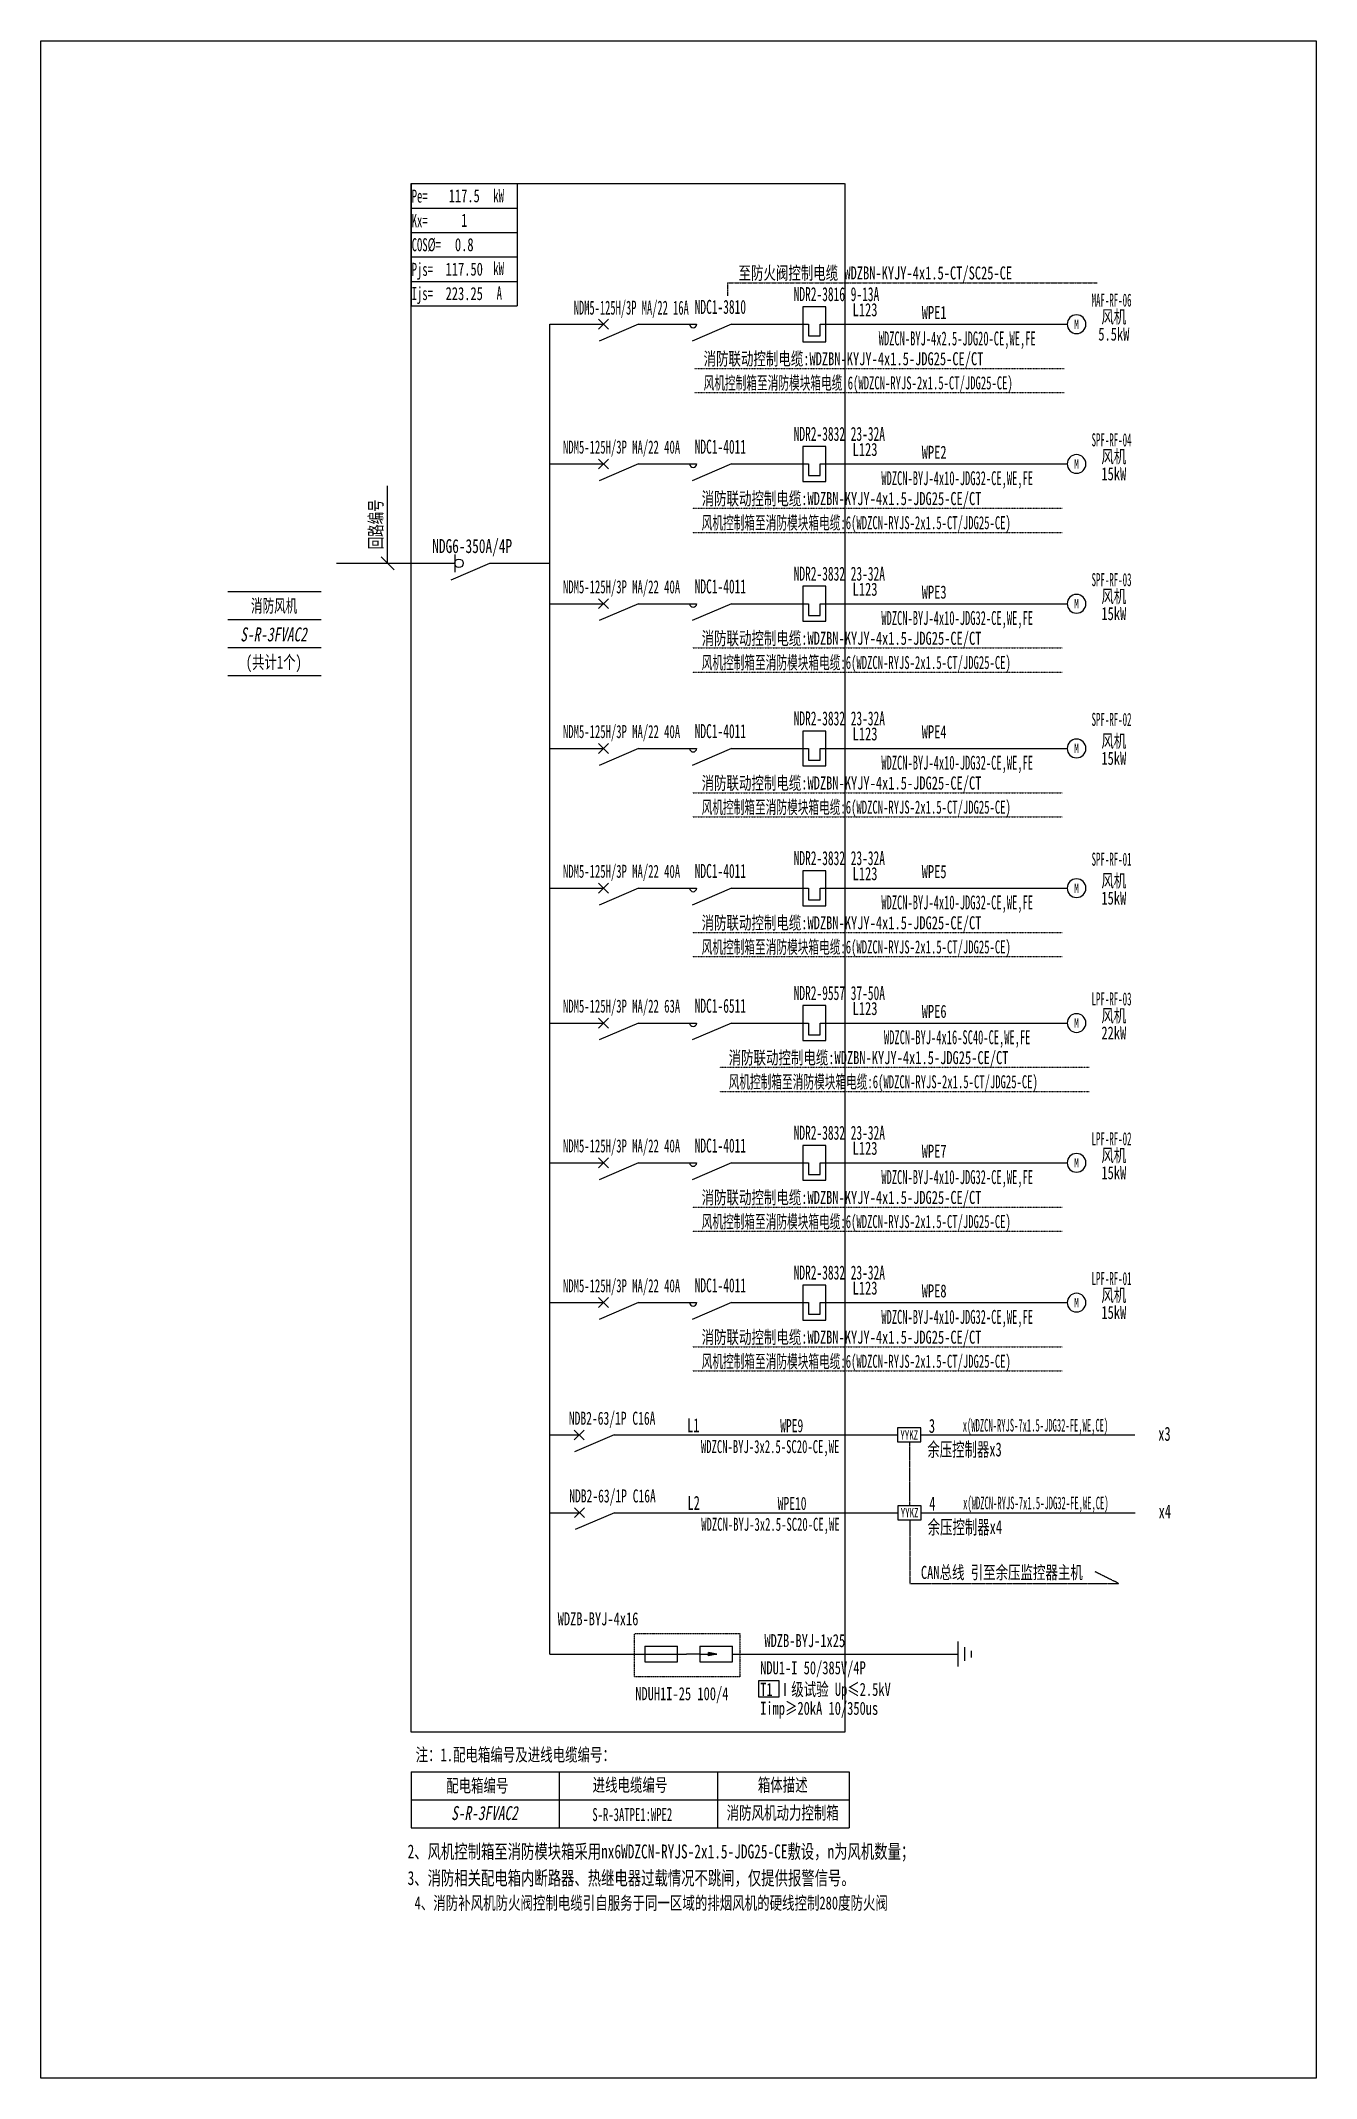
# Model space of a CAD drawing. Extents: x 377024 to 378714, y 325875 to 328576.
import ezdxf
from ezdxf.enums import TextEntityAlignment as Align

# ---------------------------------------------------------------- set-up
doc = ezdxf.new("R2010")
doc.units = 0
doc.header["$MEASUREMENT"] = 0
for name, pattern in [('DASH', [0.35, 0.25, -0.1]), ('DASHDOT', [1, 0.5, -0.25, 0, -0.25]), ('DASHED', [0.75, 0.5, -0.25]), ('DASHED2', [0.375, 0.25, -0.125])]:
    doc.linetypes.add(name, pattern=pattern)
for name, color, linetype in [('D_E_Eqpm(强电设备)', 100, 'Continuous'), ('D_E_Eqpm（强电设备）', 100, 'Continuous'), ('D_E_Text(强电文字)', 51, 'Continuous'), ('D_E_Text（强电文字）', 51, 'Continuous'), ('D_E_Wire(强电线缆)', 10, 'Continuous'), ('D_E_Wire（强电线缆）', 10, 'Continuous'), ('D_Em_Eqpm（消防设备）', 100, 'Continuous'), ('D_T_TableDim（表格尺寸）', 255, 'Continuous'), ('E_E_Text（强电文字）', 51, 'Continuous'), ('系统图', 220, 'Continuous')]:
    doc.layers.add(name, color=color, linetype=linetype)
doc.styles.add('$1$电气', font='', dxfattribs={"width": 0.7})
doc.styles.add('$1$电气箱', font='simhei.ttf', dxfattribs={"width": 0.8, "oblique": 10})
doc.styles.add('$3$电气', font='', dxfattribs={"width": 0.7})
doc.styles.add('电气', font='', dxfattribs={"width": 0.7})
doc.styles.add('电气箱', font='simhei.ttf', dxfattribs={"width": 0.8, "oblique": 10})
doc.styles.get('$1$电气').set_extended_font_data('SimSun')
doc.styles.get('$3$电气').set_extended_font_data('SimSun')
doc.styles.get('电气').set_extended_font_data('SimSun')

# ---------------------------------------------------------------- blocks, each defined once
blk = doc.blocks.new('A$C670F4C17')
at = {"layer": 'D_E_Wire（强电线缆）', "linetype": 'DASHDOT', "ltscale": 0.5}
blk.add_line((0, 0), (7936, 0), dxfattribs=at)
at = {"layer": 'D_E_Text（强电文字）', "style": '电气', "width": 0.7}
blk.add_text('消防联动控制电缆:WDZBN-KYJY-4x1.5-JDG25-CE/CT', height=280, dxfattribs=at).set_placement((198, 68))
blk = doc.blocks.new('A$C70CE04DF')
at = {"layer": 'D_E_Wire（强电线缆）', "linetype": 'DASHDOT', "ltscale": 0.5}
blk.add_line((0, 0), (7936, 0), dxfattribs=at)
at = {"layer": 'D_E_Text（强电文字）', "style": '电气', "width": 0.6}
blk.add_text('风机控制箱至消防模块箱电缆:6(WDZCN-RYJS-2x1.5-CT/JDG25-CE)', height=280, dxfattribs=at).set_placement((198, 68))
blk = doc.blocks.new('1')
at = {"layer": 'D_E_Eqpm(强电设备)'}
for p, q in [((-314387, 61832), (-314387, 61082)), ((-313887, 61832), (-314387, 61832)), ((-313887, 61082), (-313887, 61832)), ((-314262, 61457), (-314262, 61207)), ((-314012, 61207), (-314012, 61457)), ((-314387, 61082), (-313887, 61082)), ((-314262, 61207), (-314012, 61207))]:
    blk.add_line(p, q, dxfattribs=at)
blk = doc.blocks.new('电机')
at = {"layer": 'D_E_Eqpm（强电设备）'}
for start, end in [(90, 180), (180, 270), (0, 90), (270, 0)]:
    blk.add_arc((0, 0), 200, start, end, dxfattribs=at)
at = {"layer": 'D_E_Eqpm（强电设备）', "color": 51, "style": '电气', "width": 0.7}
blk.add_text('M', height=200, dxfattribs=at).set_placement((0, 0), align=Align.MIDDLE)

msp = doc.modelspace()

# ---------------------------------------------------------------- linework, layer by layer
at = {"linetype": 'DASHED'}
for p, q in [((377514.6, 326333.9, 0), (377514.6, 328386.2, 0)), ((377514.6, 328386.2, 0), (378089.3, 328386.2, 0)), ((378089.3, 328386.2, 0), (378089.3, 326333.9, 0)), ((378089.3, 326333.9, 0), (377514.6, 326333.9, 0))]:
    msp.add_line(p, q, dxfattribs=at)
at = {"linetype": 'DASHED2', "elevation": 0}
msp.add_lwpolyline([(377810.4, 326464.4), (377949.9, 326464.4), (377949.9, 326406.9), (377810.4, 326406.9)], close=True, dxfattribs=at)
at = {"layer": 'D_E_Eqpm(强电设备)', "color": 100}
for p, q in [((377762.8, 328193.3, 0), (377775.9, 328206.4, 0)), ((377775.9, 328193.3, 0), (377762.8, 328206.4, 0)), ((377775.9, 328206.4, 0), (377762.8, 328193.3, 0)), ((377762.8, 328206.4, 0), (377775.9, 328193.3, 0)), ((377815.7, 328199.8, 0), (377763.4, 328177.4, 0)), ((377939.2, 328199.8, 0), (377886.9, 328177.4, 0)), ((377762.8, 328008, 0), (377775.9, 328021.1, 0)), ((377775.9, 328008, 0), (377762.8, 328021.1, 0)), ((377775.9, 328021.1, 0), (377762.8, 328008, 0)), ((377762.8, 328021.1, 0), (377775.9, 328008, 0)), ((377815.7, 328014.6, 0), (377763.4, 327992.2, 0)), ((377939.2, 328014.6, 0), (377886.9, 327992.2, 0)), ((377762.8, 327822.8, 0), (377775.9, 327835.9, 0)), ((377775.9, 327822.8, 0), (377762.8, 327835.9, 0)), ((377775.9, 327835.9, 0), (377762.8, 327822.8, 0)), ((377762.8, 327835.9, 0), (377775.9, 327822.8, 0)), ((377815.7, 327829.3, 0), (377763.4, 327806.9, 0)), ((377939.2, 327829.3, 0), (377886.9, 327806.9, 0)), ((377762.8, 327631, 0), (377775.9, 327644.1, 0)), ((377775.9, 327631, 0), (377762.8, 327644.1, 0)), ((377775.9, 327644.1, 0), (377762.8, 327631, 0)), ((377762.8, 327644.1, 0), (377775.9, 327631, 0)), ((377815.7, 327637.5, 0), (377763.4, 327615.1, 0)), ((377939.2, 327637.5, 0), (377886.9, 327615.1, 0)), ((377762.8, 327445.7, 0), (377775.9, 327458.8, 0)), ((377775.9, 327445.7, 0), (377762.8, 327458.8, 0)), ((377775.9, 327458.8, 0), (377762.8, 327445.7, 0)), ((377762.8, 327458.8, 0), (377775.9, 327445.7, 0)), ((377815.7, 327452.3, 0), (377763.4, 327429.9, 0)), ((377939.2, 327452.3, 0), (377886.9, 327429.9, 0)), ((377762.8, 327267, 0), (377775.9, 327280.1, 0)), ((377775.9, 327267, 0), (377762.8, 327280.1, 0)), ((377775.9, 327280.1, 0), (377762.8, 327267, 0)), ((377762.8, 327280.1, 0), (377775.9, 327267, 0)), ((377815.7, 327273.6, 0), (377763.4, 327251.1, 0)), ((377939.2, 327273.6, 0), (377886.9, 327251.1, 0)), ((377762.8, 327081.8, 0), (377775.9, 327094.9, 0)), ((377775.9, 327081.8, 0), (377762.8, 327094.9, 0)), ((377775.9, 327094.9, 0), (377762.8, 327081.8, 0)), ((377762.8, 327094.9, 0), (377775.9, 327081.8, 0)), ((377815.7, 327088.3, 0), (377763.4, 327065.9, 0)), ((377939.2, 327088.3, 0), (377886.9, 327065.9, 0)), ((377762.8, 326896.5, 0), (377775.9, 326909.6, 0)), ((377775.9, 326896.5, 0), (377762.8, 326909.6, 0)), ((377775.9, 326909.6, 0), (377762.8, 326896.5, 0)), ((377762.8, 326909.6, 0), (377775.9, 326896.5, 0)), ((377815.7, 326903, 0), (377763.4, 326880.6, 0)), ((377939.2, 326903, 0), (377886.9, 326880.6, 0))]:
    msp.add_line(p, q, dxfattribs=at)
at = {"layer": 'D_E_Eqpm(强电设备)'}
for p, q in [((377824, 326447.7, 0), (377867.4, 326447.7, 0)), ((377824, 326447.7, 0), (377824, 326426.7, 0)), ((377867.3, 326426.7, 0), (377867.3, 326447.7, 0)), ((377896.9, 326437.2, 0), (377879.4, 326437.2, 0)), ((377896.9, 326447.7, 0), (377940.3, 326447.7, 0)), ((377896.9, 326447.7, 0), (377896.9, 326426.7, 0)), ((377896.9, 326437.2, 0), (377919.4, 326437.2, 0)), ((377919.4, 326437.2, 0), (377908.5, 326439.4, 0)), ((377908.5, 326434.9, 0), (377908.5, 326439.4, 0)), ((377919.4, 326437.2, 0), (377908.5, 326434.9, 0)), ((377940.2, 326426.7, 0), (377940.2, 326447.7, 0)), ((377824, 326426.7, 0), (377867.3, 326426.7, 0)), ((377896.9, 326426.7, 0), (377940.2, 326426.7, 0))]:
    msp.add_line(p, q, dxfattribs=at)
at = {"layer": 'D_E_Eqpm(强电设备)', "color": 100}
for centre in [(377888.2, 328199.8, 0), (377888.2, 328014.6, 0), (377888.2, 327829.3, 0), (377888.2, 327637.5, 0), (377888.2, 327452.3, 0), (377888.2, 327273.6, 0), (377888.2, 327088.3, 0), (377888.2, 326903, 0)]:
    msp.add_arc(centre, 4.63, 180, 0, dxfattribs=at)
at = {"layer": 'D_E_Eqpm(强电设备)'}
msp.add_solid([(377908.5, 326434.9, 0), (377919.4, 326437.2, 0), (377908.5, 326439.4, 0)], dxfattribs=at)
at = {"layer": 'D_E_Eqpm（强电设备）', "color": 100}
msp.add_line((377567.4, 327861, 0), (377618.5, 327882.9, 0), dxfattribs=at)
at = {"layer": 'D_E_Eqpm（强电设备）'}
for p, q in [((377572.1, 327894.6, 0), (377572.1, 327871.2, 0)), ((377730.5, 326721, 0), (377743.6, 326734.1, 0)), ((377743.6, 326721, 0), (377730.5, 326734.1, 0)), ((377730.5, 326721, 0), (377743.6, 326734.1, 0)), ((377743.6, 326721, 0), (377730.5, 326734.1, 0)), ((377783.4, 326727.6, 0), (377731.1, 326705.2, 0)), ((377783.4, 326727.6, 0), (377731.1, 326705.2, 0)), ((377731, 326618.1, 0), (377744.1, 326631.2, 0)), ((377744.1, 326618.1, 0), (377731, 326631.2, 0)), ((377731, 326618.1, 0), (377744.1, 326631.2, 0)), ((377744.1, 326618.1, 0), (377731, 326631.2, 0)), ((377783.9, 326624.6, 0), (377731.6, 326602.2, 0)), ((377783.9, 326624.6, 0), (377731.6, 326602.2, 0))]:
    msp.add_line(p, q, dxfattribs=at)
msp.add_circle((377577.8, 327882.9, 0), 5.69, dxfattribs=at)
at = {"layer": 'D_E_Text（强电文字）'}
for p, q in [((377514.6, 328386.2, 0), (377514.6, 328224.1, 0)), ((377514.6, 328386.2, 0), (377655.1, 328386.2, 0)), ((377655.1, 328386.2, 0), (377655.1, 328224.1, 0)), ((377514.6, 328353.7, 0), (377655.1, 328353.7, 0)), ((377514.6, 328321.3, 0), (377655.1, 328321.3, 0)), ((377514.6, 328288.9, 0), (377655.1, 328288.9, 0)), ((377514.6, 328256.5, 0), (377655.1, 328256.5, 0)), ((377514.6, 328224.1, 0), (377655.1, 328224.1, 0)), ((377483.2, 327882.9, 0), (377483.2, 327985.4, 0)), ((377491.9, 327874.2, 0), (377474.5, 327891.6, 0))]:
    msp.add_line(p, q, dxfattribs=at)
at = {"layer": 'D_E_Text（强电文字）', "elevation": 0}
msp.add_lwpolyline([(377975.1, 326402.1), (378001.9, 326402.1), (378001.9, 326380), (377975.1, 326380)], close=True, dxfattribs=at)
at = {"layer": 'D_E_Wire(强电线缆)', "color": 10}
for p, q in [((377698.2, 328199.8, 0), (377769.3, 328199.8, 0)), ((377815.7, 328199.8, 0), (377892.8, 328199.8, 0)), ((377939.2, 328199.8, 0), (378041, 328199.8, 0)), ((378056.5, 328199.8, 0), (378383.9, 328199.8, 0)), ((377698.2, 328014.6, 0), (377769.3, 328014.6, 0)), ((377815.7, 328014.6, 0), (377892.8, 328014.6, 0)), ((377939.2, 328014.6, 0), (378041, 328014.6, 0)), ((378056.5, 328014.6, 0), (378383.9, 328014.6, 0)), ((377698.2, 327829.3, 0), (377769.3, 327829.3, 0)), ((377815.7, 327829.3, 0), (377892.8, 327829.3, 0)), ((377939.2, 327829.3, 0), (378041, 327829.3, 0)), ((378056.5, 327829.3, 0), (378383.9, 327829.3, 0)), ((377698.2, 327637.5, 0), (377769.3, 327637.5, 0)), ((377815.7, 327637.5, 0), (377892.8, 327637.5, 0)), ((377939.2, 327637.5, 0), (378041, 327637.5, 0)), ((378056.5, 327637.5, 0), (378383.9, 327637.5, 0)), ((377698.2, 327452.3, 0), (377769.3, 327452.3, 0)), ((377815.7, 327452.3, 0), (377892.8, 327452.3, 0)), ((377939.2, 327452.3, 0), (378041, 327452.3, 0)), ((378056.5, 327452.3, 0), (378383.9, 327452.3, 0)), ((377698.2, 327273.6, 0), (377769.3, 327273.6, 0)), ((377815.7, 327273.6, 0), (377892.8, 327273.6, 0)), ((377939.2, 327273.6, 0), (378041, 327273.6, 0)), ((378056.5, 327273.6, 0), (378383.9, 327273.6, 0)), ((377698.2, 327088.3, 0), (377769.3, 327088.3, 0)), ((377815.7, 327088.3, 0), (377892.8, 327088.3, 0)), ((377939.2, 327088.3, 0), (378041, 327088.3, 0)), ((378056.5, 327088.3, 0), (378383.9, 327088.3, 0)), ((377698.2, 326903, 0), (377769.3, 326903, 0)), ((377815.7, 326903, 0), (377892.8, 326903, 0)), ((377939.2, 326903, 0), (378041, 326903, 0)), ((378056.5, 326903, 0), (378383.9, 326903, 0))]:
    msp.add_line(p, q, dxfattribs=at)
at = {"layer": 'D_E_Wire（强电线缆）', "linetype": 'DASHDOT', "ltscale": 0.5}
for q in [(378423.7, 328254.5, 0), (377933.7, 328237.5, 0)]:
    msp.add_line((377933.7, 328254.5, 0), q, dxfattribs=at)
at = {"layer": 'D_E_Wire（强电线缆）'}
for p, q in [((377698.2, 326437.2, 0), (377698.2, 328199.8, 0)), ((377698.2, 327822.8, 0), (377698.2, 328014.6, 0)), ((377415.3, 327882.9, 0), (377572.1, 327882.9, 0)), ((377618.5, 327882.9, 0), (377698.2, 327882.9, 0)), ((377698.2, 327792.3, 0), (377698.2, 327822.8, 0)), ((377698.2, 326727.6, 0), (377737.1, 326727.6, 0)), ((377783.4, 326727.6, 0), (378159.1, 326727.6, 0)), ((378190, 326727.6, 0), (378473.7, 326727.6, 0)), ((377698.7, 326624.6, 0), (377737.6, 326624.6, 0)), ((377783.9, 326624.6, 0), (378159.6, 326624.6, 0)), ((378190.5, 326624.6, 0), (378474.2, 326624.6, 0)), ((377698.2, 326437.2, 0), (377879.4, 326437.2, 0)), ((377940.2, 326437.2, 0), (378239.2, 326437.2, 0)), ((378239.2, 326420.7, 0), (378239.2, 326453.7, 0)), ((378248.2, 326428.2, 0), (378248.2, 326446.2, 0)), ((378257.2, 326432.7, 0), (378257.2, 326441.7, 0))]:
    msp.add_line(p, q, dxfattribs=at)
at = {"layer": 'D_E_Wire（强电线缆）', "linetype": 'DASH'}
for p, q in [((378175, 326718.3, 0), (378175, 326633.9, 0)), ((378175.5, 326615.3, 0), (378175.5, 326530.9, 0)), ((378452, 326530.9, 0), (378421, 326546.2, 0)), ((378175.5, 326530.9, 0), (378452, 326530.9, 0))]:
    msp.add_line(p, q, dxfattribs=at)
at = {"layer": 'D_Em_Eqpm（消防设备）', "elevation": 0}
for points in [[(378159.1, 326718.3), (378190, 326718.3), (378190, 326736.9), (378159.1, 326736.9)], [(378159.6, 326615.3), (378190.5, 326615.3), (378190.5, 326633.9), (378159.6, 326633.9)]]:
    msp.add_lwpolyline(points, close=True, dxfattribs=at)
at = {"layer": 'D_T_TableDim（表格尺寸）', "color": 255}
for p, q in [((377271.5, 327845.5, 0), (377395, 327845.5, 0)), ((377271.5, 327808.5, 0), (377395, 327808.5, 0)), ((377271.5, 327771.4, 0), (377395, 327771.4, 0)), ((377271.5, 327771.4, 0), (377395, 327771.4, 0)), ((377271.5, 327771.4, 0), (377395, 327771.4, 0)), ((377271.5, 327771.4, 0), (377395, 327771.4, 0)), ((377271.5, 327771.4, 0), (377395, 327771.4, 0)), ((377271.5, 327734.4, 0), (377395, 327734.4, 0))]:
    msp.add_line(p, q, dxfattribs=at)
at = {"layer": 'D_T_TableDim（表格尺寸）', "ltscale": 3.5}
for p, q in [((377514.6, 326281, 0), (378095, 326281, 0)), ((377514.6, 326281, 0), (377514.6, 326206.9, 0)), ((377710.8, 326281, 0), (377710.8, 326206.9, 0)), ((377920.3, 326281, 0), (377920.3, 326206.9, 0)), ((378095, 326281, 0), (378095, 326206.9, 0)), ((377514.6, 326243.9, 0), (378095, 326243.9, 0)), ((377514.6, 326243.9, 0), (378095, 326243.9, 0)), ((377710.8, 326243.9, 0), (377710.8, 326206.9, 0)), ((377920.3, 326243.9, 0), (377920.3, 326206.9, 0)), ((377514.6, 326206.9, 0), (378095, 326206.9, 0))]:
    msp.add_line(p, q, dxfattribs=at)
at = {"layer": '系统图', "ltscale": 9973.992009}
msp.add_lwpolyline([(377023.5, 328575.5), (378714, 328575.5), (378714, 325875), (377023.5, 325875)], close=True, dxfattribs=at)

# ---------------------------------------------------------------- block references
at = {"layer": 'D_E_Eqpm(强电设备)', "color": 100, "xscale": 0.06175152296289919, "yscale": 0.06175152296289919, "zscale": 0.06175152296289919}
for p in [(397447.2, 324404.7, 0), (397447.2, 324219.5, 0), (397447.2, 324034.2, 0), (397447.2, 323842.4, 0), (397447.2, 323657.2, 0), (397447.2, 323478.5, 0), (397447.2, 323293.2, 0), (397447.2, 323108, 0)]:
    msp.add_blockref('1', p, dxfattribs=at)
at = {"layer": 'D_E_Eqpm（强电设备）', "xscale": 0.06175152296289919, "yscale": 0.06175152296289919, "zscale": 0.06175152296289919}
for p in [(378396.3, 328199.8, 0), (378396.3, 328014.6, 0), (378396.3, 327829.3, 0), (378396.3, 327637.5, 0), (378396.3, 327452.3, 0), (378396.3, 327273.6, 0), (378396.3, 327088.3, 0), (378396.3, 326903, 0)]:
    msp.add_blockref('电机', p, dxfattribs=at)
at = {"layer": 'D_E_Wire（强电线缆）', "xscale": 0.06175152296289919, "yscale": 0.06175152296289919, "zscale": 0.06175152296289919}
for name, p in [('A$C670F4C17', (377889.8, 328141.2, 0)), ('A$C70CE04DF', (377889.8, 328109.2, 0)), ('A$C670F4C17', (377887.2, 327955.9, 0)), ('A$C70CE04DF', (377887.2, 327923.9, 0)), ('A$C670F4C17', (377887.2, 327770.7, 0)), ('A$C70CE04DF', (377887.2, 327738.6, 0)), ('A$C670F4C17', (377887.2, 327578.9, 0)), ('A$C70CE04DF', (377887.2, 327546.9, 0)), ('A$C670F4C17', (377887.2, 327393.6, 0)), ('A$C70CE04DF', (377887.2, 327361.6, 0)), ('A$C670F4C17', (377923, 327214.9, 0)), ('A$C70CE04DF', (377923, 327182.9, 0)), ('A$C670F4C17', (377887.2, 327029.6, 0)), ('A$C70CE04DF', (377887.2, 326997.6, 0)), ('A$C670F4C17', (377887.2, 326844.4, 0)), ('A$C70CE04DF', (377887.2, 326812.4, 0))]:
    msp.add_blockref(name, p, dxfattribs=at)

# ---------------------------------------------------------------- texts
at = {"layer": 'D_E_Text(强电文字)', "color": 51, "style": '电气'}
for s, height, width, p in [('NDR2-3816 9-13A', 18.525, 0.6, (378021.4, 328230.4, 0)), ('NDM5-125H/3P MA/22 16A', 18.525, 0.55, (377729.9, 328212.5, 0)), ('NDC1-3810', 18.53, 0.6, (377890.2, 328213.5, 0)), ('NDR2-3832 23-32A', 18.525, 0.6, (378021.4, 328045.2, 0)), ('NDC1-4011', 18.53, 0.6, (377890.2, 328028.2, 0)), ('NDR2-3832 23-32A', 18.525, 0.6, (378021.4, 327859.9, 0)), ('NDC1-4011', 18.53, 0.6, (377890.2, 327843, 0)), ('NDR2-3832 23-32A', 18.525, 0.6, (378021.4, 327668.1, 0)), ('NDC1-4011', 18.53, 0.6, (377890.2, 327651.2, 0)), ('NDR2-3832 23-32A', 18.525, 0.6, (378021.4, 327482.9, 0)), ('NDC1-4011', 18.53, 0.6, (377890.2, 327465.9, 0)), ('NDC1-6511', 18.53, 0.6, (377890.2, 327287.2, 0)), ('NDR2-9557 37-50A', 18.525, 0.6, (378021.4, 327304.1, 0)), ('NDC1-4011', 18.53, 0.6, (377890.2, 327101.9, 0)), ('NDR2-3832 23-32A', 18.525, 0.6, (378021.4, 327118.9, 0)), ('NDR2-3832 23-32A', 18.525, 0.6, (378021.4, 326933.6, 0)), ('NDC1-4011', 18.53, 0.6, (377890.2, 326916.7, 0))]:
    msp.add_text(s, height=height, dxfattribs=dict(at, width=width)).set_placement(p)
at = {"layer": 'D_E_Text(强电文字)', "color": 51, "style": '电气', "width": 0.55}
for s, p in [('WDZCN-BYJ-4x2.5-JDG20-CE,WE,FE', (378238.1, 328178.7, 0)), ('WDZCN-BYJ-4x10-JDG32-CE,WE,FE', (378238.1, 327993.5, 0)), ('WDZCN-BYJ-4x10-JDG32-CE,WE,FE', (378238.1, 327808.2, 0)), ('WDZCN-BYJ-4x10-JDG32-CE,WE,FE', (378238.1, 327616.4, 0)), ('WDZCN-BYJ-4x10-JDG32-CE,WE,FE', (378238.1, 327431.2, 0)), ('WDZCN-BYJ-4x16-SC40-CE,WE,FE', (378238.1, 327252.5, 0)), ('WDZCN-BYJ-4x10-JDG32-CE,WE,FE', (378238.1, 327067.2, 0)), ('WDZCN-BYJ-4x10-JDG32-CE,WE,FE', (378238.1, 326881.9, 0))]:
    msp.add_text(s, height=18.525, dxfattribs=at).set_placement(p, align=Align.MIDDLE)
at = {"layer": 'D_E_Text(强电文字)', "color": 51, "style": '$3$电气', "width": 0.7}
msp.add_text('NDG6-350A/4P', height=18.525, dxfattribs=at).set_placement((377595.3, 327896.5, 0), align=Align.CENTER)
at = {"layer": 'D_E_Text(强电文字)', "style": '电气', "width": 0.7}
for s, p in [('WDZB-BYJ-4x16', (377708.6, 326475.3, 0)), ('WDZB-BYJ-1x25', (377982.6, 326446.4, 0)), ('T1 Ⅰ级试验 Up≤2.5kV ', (377977, 326381.8, 0)), ('Iimp≥20kA 10/350us', (377977, 326356.7, 0))]:
    msp.add_text(s, height=17.29, dxfattribs=at).set_placement(p)
at = {"layer": 'D_E_Text(强电文字)', "color": 51, "true_color": 0xffff7f, "style": '电气', "width": 0.7}
msp.add_text('NDU1-I 50/385V/4P', height=17.29, dxfattribs=at).set_placement((377977, 326410.4, 0))
at = {"layer": 'D_E_Text（强电文字）', "linetype": 'Continuous', "style": '电气', "width": 0.6}
for s, height, p in [('Pe=', 17.29, (377515.1, 328360.9, 0)), ('kW', 17.29, (377623.3, 328361.5, 0)), ('Kx=', 17.29, (377515.1, 328328.4, 0)), ('COS%%C=', 17.29, (377515.1, 328296.5, 0)), ('Pjs=', 17.29, (377515.1, 328263.9, 0)), ('kW', 17.29, (377623.3, 328265, 0)), ('Ijs=', 17.29, (377515.1, 328231.8, 0)), ('A', 17.3, (377627.7, 328232.5, 0))]:
    msp.add_text(s, height=height, dxfattribs=at).set_placement(p)
at = {"layer": 'D_E_Text（强电文字）', "style": '电气', "width": 0.7}
for s, height, p in [('至防火阀控制电缆 WDZBN-KYJY-4x1.5-CT/SC25-CE ', 17.29, (377948.3, 328259.1, 0)), ('L123', 17.29, (378099.5, 328210.4, 0)), ('L123', 17.29, (378099.5, 328025.2, 0)), ('L123', 17.29, (378099.5, 327839.9, 0)), ('L123', 17.29, (378099.5, 327648.2, 0)), ('L123', 17.29, (378099.5, 327462.9, 0)), ('WPE5', 17.29, (378191.1, 327465.6, 0)), ('L123', 17.29, (378099.5, 327284.2, 0)), ('WPE6', 17.29, (378191.1, 327280.4, 0)), ('L123', 17.29, (378099.5, 327098.9, 0)), ('WPE7', 17.29, (378191.1, 327095.1, 0)), ('L123', 17.29, (378099.5, 326913.7, 0)), ('WPE8', 17.29, (378191.1, 326909.9, 0)), ('注：1.配电箱编号及进线电缆编号：', 17.29, (377520.4, 326295.2, 0)), (' 2、风机控制箱至消防模块箱采用nx6WDZCN-RYJS-2x1.5-JDG25-CE敷设，n为风机数量；', 18.525, (377500.9, 326166.3, 0)), (' 3、消防相关配电箱内断路器、热继电器过载情况不跳闸，仅提供报警信号。', 18.525, (377500.9, 326131.1, 0))]:
    msp.add_text(s, height=height, dxfattribs=at).set_placement(p)
at = {"layer": 'D_E_Text（强电文字）', "color": 51, "style": '电气', "width": 0.7}
for s, p in [('WPE1', (378191.1, 328206.7, 0)), ('WPE2', (378191.1, 328021.4, 0)), ('WPE3', (378191.1, 327836.1, 0)), ('WPE4', (378191.1, 327650.9, 0)), ('4、消防补风机防火阀控制电缆引自服务于同一区域的排烟风机的硬线控制280度防火阀', (377519, 326098.7, 0))]:
    msp.add_text(s, height=17.29, dxfattribs=at).set_placement(p)
at = {"layer": 'D_E_Text（强电文字）', "color": 51, "style": '电气', "width": 0.5}
for s, height, p in [('MAF-RF-06', 17.29, (378442.7, 328223.1, 0)), ('SPF-RF-04', 17.29, (378442.7, 328037.9, 0)), ('SPF-RF-03', 17.29, (378442.7, 327852.6, 0)), ('SPF-RF-02', 17.29, (378442.7, 327667.4, 0)), ('SPF-RF-01', 17.29, (378442.7, 327482.1, 0)), ('LPF-RF-03', 17.29, (378442.7, 327296.9, 0)), ('LPF-RF-02', 17.29, (378442.7, 327111.6, 0)), ('LPF-RF-01', 17.29, (378442.7, 326926.3, 0)), ('x(WDZCN-RYJS-7x1.5-JDG32-FE,WE,CE)', 16.673, (378341.9, 326732.2, 0)), ('x(WDZCN-RYJS-7x1.5-JDG32-FE,WE,CE)', 16.673, (378342.4, 326629.2, 0))]:
    msp.add_text(s, height=height, dxfattribs=at).set_placement(p, align=Align.CENTER)
at = {"layer": 'D_E_Text（强电文字）'}
for s, style, width, p in [('风机', '电气', 0.7, (378445.7, 328210, 0)), ('5.5kW', '电气', 0.7, (378445.7, 328187, 0)), ('NDM5-125H/3P MA/22 40A', '电气', 0.6, (377793.3, 328035.6, 0)), ('风机', '电气', 0.7, (378445.7, 328024.8, 0)), ('15kW', '电气', 0.7, (378445.7, 328001.8, 0)), ('NDM5-125H/3P MA/22 40A', '电气', 0.6, (377793.3, 327850.3, 0)), ('风机', '电气', 0.7, (378445.7, 327839.5, 0)), ('消防风机', '$1$电气', 0.65, (377332.8, 327826.9, 0)), ('15kW', '电气', 0.7, (378445.7, 327816.5, 0)), ('NDM5-125H/3P MA/22 40A', '电气', 0.6, (377793.3, 327658.5, 0)), ('风机', '电气', 0.7, (378445.7, 327647.7, 0)), ('15kW', '电气', 0.7, (378445.7, 327624.7, 0)), ('NDM5-125H/3P MA/22 40A', '电气', 0.6, (377793.3, 327473.3, 0)), ('风机', '电气', 0.7, (378445.7, 327462.5, 0)), ('15kW', '电气', 0.7, (378445.7, 327439.5, 0)), ('NDM5-125H/3P MA/22 63A', '电气', 0.6, (377793.3, 327294.6, 0)), ('风机', '电气', 0.7, (378445.7, 327283.7, 0)), ('22kW', '电气', 0.7, (378445.7, 327260.8, 0)), ('NDM5-125H/3P MA/22 40A', '电气', 0.6, (377793.3, 327109.3, 0)), ('风机', '电气', 0.7, (378445.7, 327098.5, 0)), ('15kW', '电气', 0.7, (378445.7, 327075.5, 0)), ('NDM5-125H/3P MA/22 40A', '电气', 0.6, (377793.3, 326924, 0)), ('风机', '电气', 0.7, (378445.7, 326913.2, 0)), ('15kW', '电气', 0.7, (378445.7, 326890.3, 0)), ('NDB2-63/1P C16A', '电气', 0.65, (377780.8, 326748.4, 0)), ('WDZCN-BYJ-3x2.5-SC20-CE,WE', '电气', 0.6, (377990.2, 326710.1, 0)), ('NDB2-63/1P C16A', '电气', 0.65, (377781.3, 326645.4, 0)), ('WDZCN-BYJ-3x2.5-SC20-CE,WE', '电气', 0.6, (377990.6, 326607.1, 0)), ('CAN总线 引至余压监控器主机', '电气', 0.7, (378297.3, 326545.9, 0)), ('进线电缆编号', '电气', 0.7, (377804.5, 326264.1, 0)), ('箱体描述', '电气', 0.7, (378006.9, 326264.1, 0)), ('配电箱编号', '电气', 0.7, (377602.1, 326263.2, 0)), ('S-R-3ATPE1:WPE2', '电气', 0.6, (377807.5, 326224.5, 0)), ('消防风机动力控制箱', '电气', 0.7, (378006.9, 326227.1, 0))]:
    msp.add_text(s, height=17.29, dxfattribs=dict(at, style=style, width=width)).set_placement(p, align=Align.MIDDLE)
at = {"layer": 'D_E_Text（强电文字）', "style": '$3$电气', "width": 0.7}
msp.add_text('回路编号', height=17.29, rotation=90, dxfattribs=at).set_placement((377476.2, 327901.5, 0))
at = {"layer": 'D_E_Text（强电文字）', "oblique": 10, "width": 0.7}
for style, p in [('$1$电气箱', (377332.1, 327788.7, 0)), ('电气箱', (377611.6, 326226.5, 0))]:
    msp.add_text('S-R-3FVAC2', height=18.53, dxfattribs=dict(at, style=style)).set_placement(p, align=Align.MIDDLE)
at = {"layer": 'D_E_Text（强电文字）', "style": '$1$电气', "width": 0.7}
msp.add_text('(共计1个)', height=17.29, dxfattribs=at).set_placement((377332.4, 327743.2, 0), align=Align.CENTER)
at = {"layer": 'D_E_Text（强电文字）', "color": 51, "true_color": 0xffff7f, "style": '电气', "width": 0.7}
msp.add_text('NDUH1I-25 100/4', height=17.29, dxfattribs=at).set_placement((377811.4, 326376.1, 0))
at = {"layer": 'D_E_Text（强电文字）', "width": 140.472, "attachment_point": 5, "style": '电气'}
for s, insert, char_height in [('117.5', (377584.8, 328369.9, 0), 17.29), ('1', (377584.8, 328337.5, 0), 17.3), ('0.8', (377584.8, 328305.1, 0), 17.29), ('{\\C200;117.50}', (377584.8, 328272.7, 0), 17.29), ('{\\C200;223.25}', (377584.8, 328240.3, 0), 17.29)]:
    msp.add_mtext(s, dxfattribs=dict(at, insert=insert, char_height=char_height))
at = {"layer": 'D_Em_Eqpm（消防设备）', "color": 51, "style": '电气', "width": 0.7}
for p in [(378174.6, 326721.5, 0), (378175.1, 326618.5, 0)]:
    msp.add_text('YYKZ', height=12.35, dxfattribs=at).set_placement(p, align=Align.CENTER)
at = {"layer": 'E_E_Text（强电文字）', "linetype": 'Continuous', "style": '电气', "width": 0.65}
for s, height, p in [('L1', 18.53, (377880.2, 326731.3, 0)), ('3', 18.5, (378200.6, 326730.4, 0)), ('x3', 18.53, (378504.6, 326719.9, 0)), ('余压控制器x3', 18.53, (378198.6, 326699.2, 0)), ('L2', 18.53, (377880.7, 326628.3, 0)), ('4', 18.5, (378201, 326627.4, 0)), ('x4', 18.53, (378505.1, 326616.9, 0)), ('余压控制器x4', 18.53, (378199, 326596.2, 0))]:
    msp.add_text(s, height=height, dxfattribs=at).set_placement(p)
for s, p in [('WPE9', (378018.8, 326731.3, 0)), ('WPE10', (378019.3, 326628.3, 0))]:
    msp.add_text(s, height=17.29, dxfattribs=at).set_placement(p, align=Align.CENTER)

doc.saveas('drawing.dxf')
